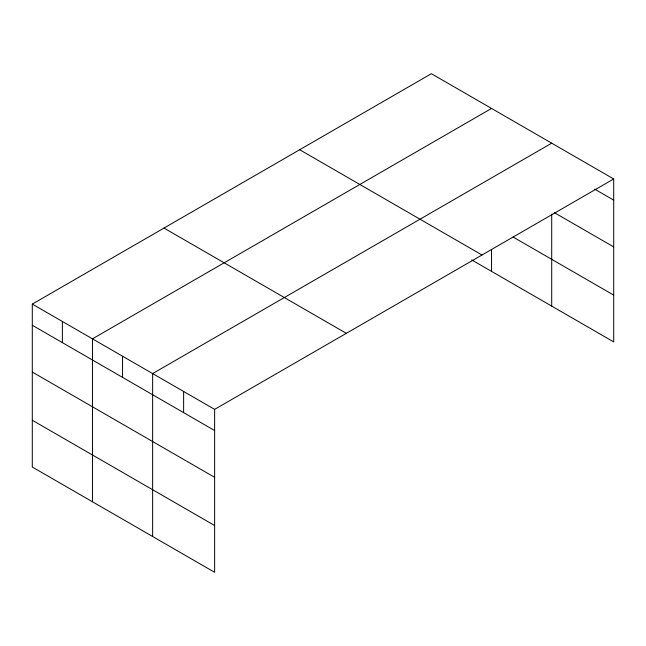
<?xml version="1.0" encoding="UTF-8"?>
<svg xmlns="http://www.w3.org/2000/svg" width="646" height="646" viewBox="0 0 646 646"><rect width="100%" height="100%" fill="white"/><g stroke="black" fill="none" stroke-linecap="round" stroke-linejoin="round"><path stroke-width="0.97" d="M613.7 178.966L214.625 409.37L214.625 572.299L32.3 467.034L32.3 304.105L431.375 73.701L613.7 178.966L613.7 341.895L471.774 259.958M491.541 108.439L92.467 338.843L92.467 501.772M551.708 143.178L152.634 373.582L152.634 536.511M594.756 189.189L613.7 200.123M554.292 212.615L613.7 246.909M513.029 236.993L613.7 295.109M299.679 149.735L482.005 255M163.995 228.07L346.321 333.336M32.3 304.105L214.625 409.37M32.3 325.269L214.625 430.535M32.3 372.056L214.625 477.313M32.3 420.255L214.625 525.513M551.708 214.133L551.708 306.107M491.541 249.469L491.541 271.368M183.626 391.476L183.626 412.641M122.546 356.212L122.546 377.377M62.379 321.474L62.379 342.638"/></g></svg>
